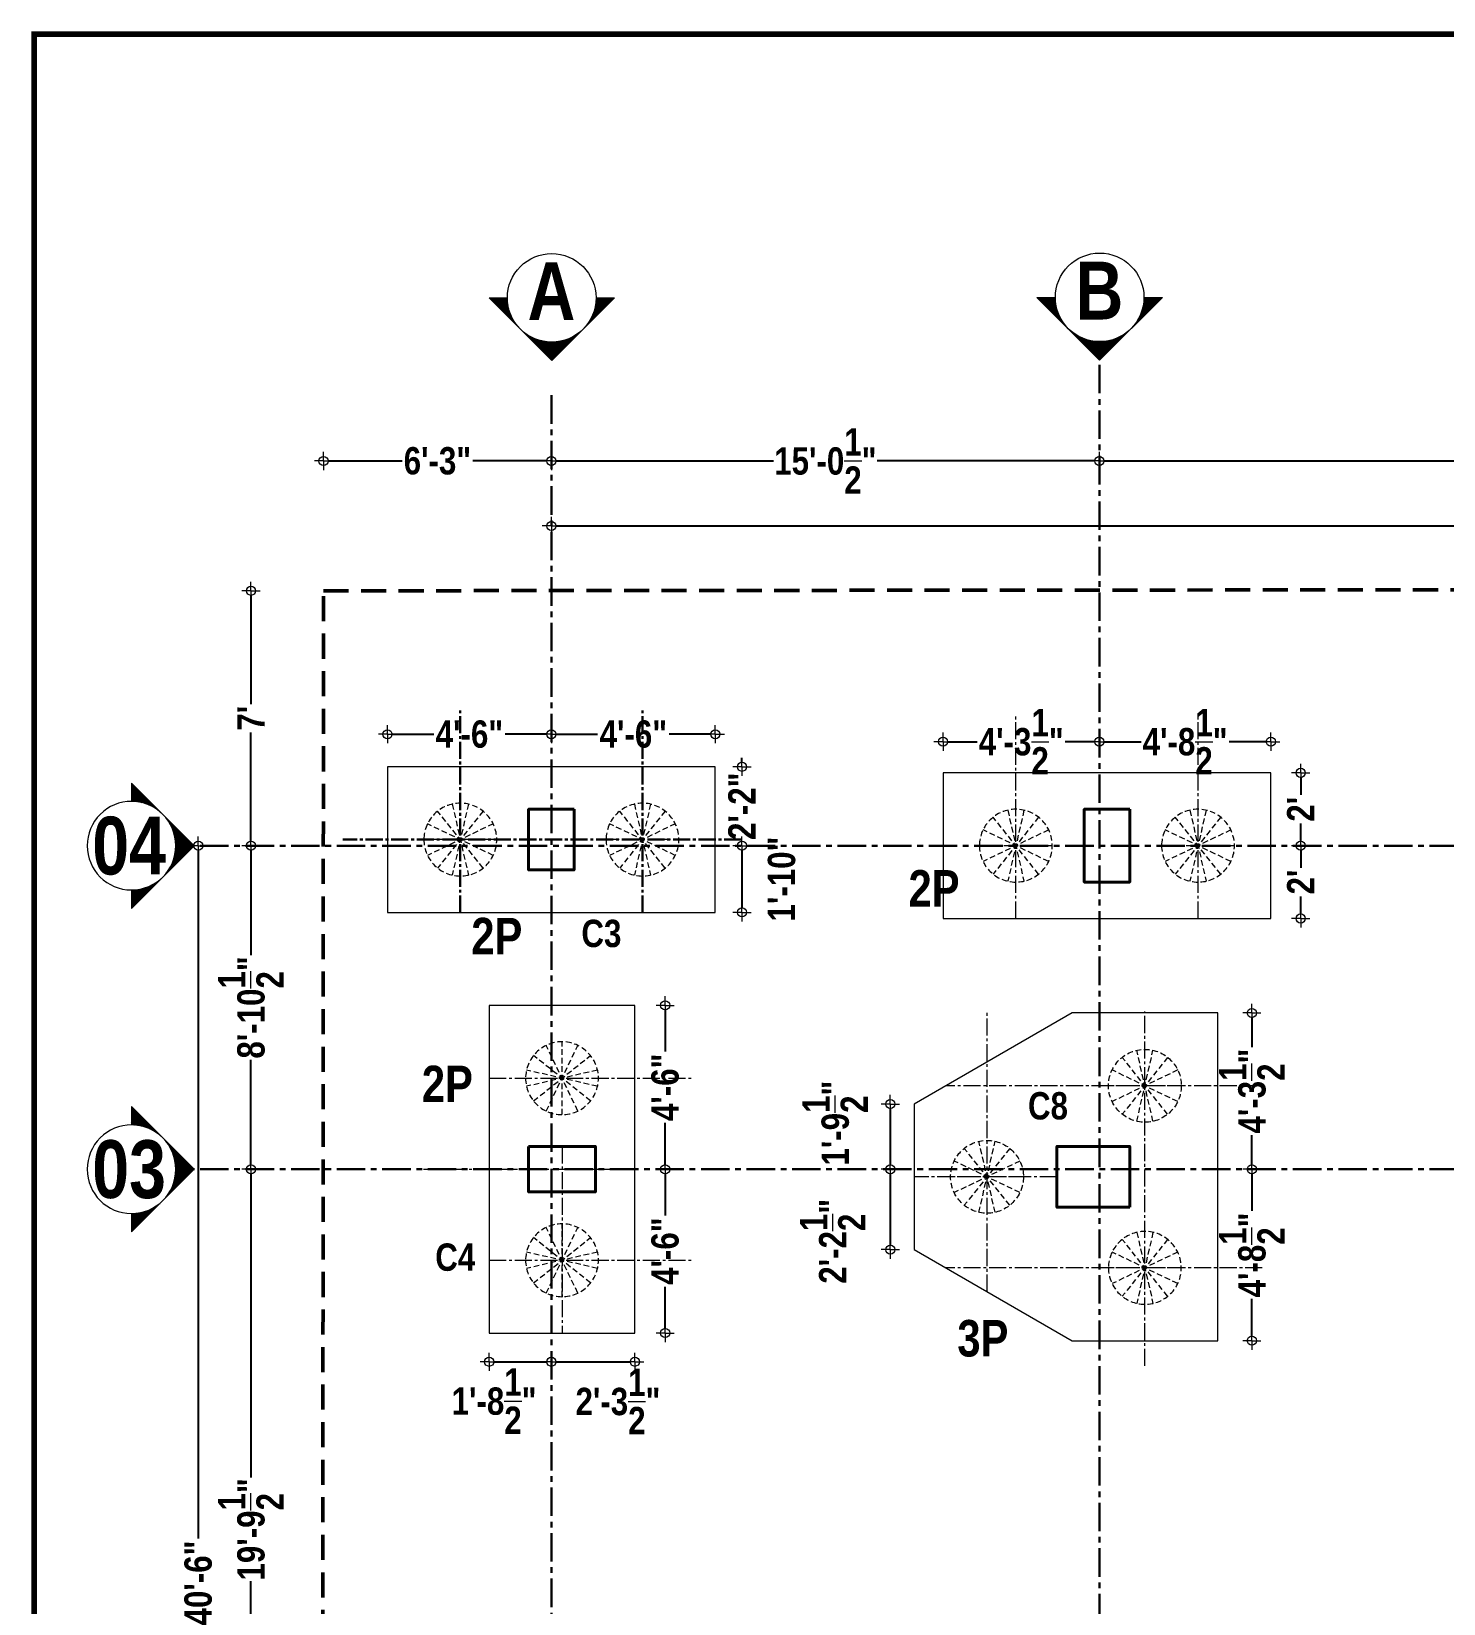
# Model space of a CAD drawing. Header units: inches. Extents: x 64086 to 138972, y -13497 to 16809.
# Drawn here: x 103439 to 103904, y -12933 to -12414 of the extents above; entities that cross this region are included whole.
import ezdxf
from ezdxf.enums import TextEntityAlignment as Align

# ---------------------------------------------------------------- set-up
doc = ezdxf.new("R2010")
doc.units = ezdxf.units.IN
doc.header["$LTSCALE"] = 0.5
doc.header["$MEASUREMENT"] = 0
doc.header["$PDMODE"] = 2
for name, pattern in [('CENTER', [2, 1.25, -0.25, 0.25, -0.25]), ('CENTER2', [1.125, 0.75, -0.125, 0.125, -0.125]), ('DASHED', [0.75, 0.5, -0.25]), ('DASHED2', [0.375, 0.25, -0.125])]:
    doc.linetypes.add(name, pattern=pattern)
for name, color, linetype, lineweight in [('Boundary', 6, 'DASHED', 50), ('BOX', 253, 'Continuous', 15), ('C.L.', 17, 'CENTER', 13), ('C.Line', 135, 'CENTER2', 13), ('Colm txt', 3, 'Continuous', 9), ('Column', 1, 'Continuous', 40), ('DIM', 5, 'Continuous', 13), ('G_Dim', 63, 'Continuous', 5), ('Grid', 32, 'CENTER2', 5), ('P.cap', 4, 'Continuous', 20), ('P.Text', 6, 'Continuous', 5), ('pile', 243, 'DASHED2', 20), ('TEXT-IN', 7, 'Continuous', 15)]:
    doc.layers.add(name, color=color, linetype=linetype, lineweight=lineweight)
doc.styles.get("Standard").update_dxf_attribs({"font": 'ARIALNB.TTF'})
doc.dimstyles.new('Column Dim', dxfattribs={"dimtxt": 9, "dimasz": 1.5, "dimexe": 13.25, "dimexo": 11, "dimgap": 1, "dimtad": 0, "dimdec": 1, "dimzin": 0, "dimdsep": 46, "dimlunit": 4, "dimtxsty": 'Standard', "dimblk": 'DIM', "dimcen": 0, "dimse1": 1, "dimse2": 1, "dimclrd": 5, "dimclre": 5, "dimclrt": 7, "dimadec": 0, "dimazin": 0, "dimtfac": 1, "dimtdec": 1, "dimtofl": 0, "dimtmove": 2, "dimatfit": 3, "dimldrblk": 'DIM', "dimfxl": 1, "dimtolj": 1, "dimtzin": 0, "dimarcsym": 0})

# ---------------------------------------------------------------- blocks, each defined once
blk = doc.blocks.new('DIM')
at = {"layer": 'DIM'}
for q in [(-2, 0), (0, 2), (0, -2), (2, 0)]:
    blk.add_line((0, 0), q, dxfattribs=at)
blk.add_circle((0, 0), 1, dxfattribs=at)
blk = doc.blocks.new('*D305')
at = {"layer": 'Defpoints', "color": 0, "ltscale": 15, "transparency": 16777216}
for p in [(103610.41, -12555.98), (103535.34, -12598.77), (103610.41, -12598.77)]:
    blk.add_point(p, dxfattribs=at)
at = {"layer": 'DIM', "color": 5, "lineweight": -2, "ltscale": 15, "transparency": 16777216}
for p, q in [((103536.84, -12555.98), (103561.23, -12555.98)), ((103608.91, -12555.98), (103584.52, -12555.98))]:
    blk.add_line(p, q, dxfattribs=at)
at = {"layer": 'DIM', "color": 5, "lineweight": -2, "ltscale": 15, "transparency": 16777216, "xscale": 1.5, "yscale": 1.5, "zscale": 1.5, "rotation": 180}
blk.add_blockref('DIM', (103535.34, -12555.98), dxfattribs=at)
at = {"layer": 'DIM', "color": 5, "lineweight": -2, "ltscale": 15, "transparency": 16777216, "xscale": 1.5, "yscale": 1.5, "zscale": 1.5}
blk.add_blockref('DIM', (103610.41, -12555.98), dxfattribs=at)
at = {"layer": 'DIM', "color": 7, "ltscale": 15, "transparency": 16777216, "insert": (103572.87, -12555.98), "char_height": 9, "attachment_point": 5}
blk.add_mtext('\\A1;6\'-3"', dxfattribs=at)
blk = doc.blocks.new('*D306')
at = {"layer": 'Defpoints', "color": 0, "ltscale": 15, "transparency": 16777216}
for p in [(103790.91, -12555.98), (103610.41, -12598.77), (103790.91, -12598.54)]:
    blk.add_point(p, dxfattribs=at)
at = {"layer": 'DIM', "color": 5, "lineweight": -2, "ltscale": 15, "transparency": 16777216}
for p, q in [((103611.91, -12555.98), (103683.6, -12555.98)), ((103789.41, -12555.98), (103717.71, -12555.98))]:
    blk.add_line(p, q, dxfattribs=at)
at = {"layer": 'DIM', "color": 5, "lineweight": -2, "ltscale": 15, "transparency": 16777216, "xscale": 1.5, "yscale": 1.5, "zscale": 1.5, "rotation": 180}
blk.add_blockref('DIM', (103610.41, -12555.98), dxfattribs=at)
at = {"layer": 'DIM', "color": 5, "lineweight": -2, "ltscale": 15, "transparency": 16777216, "xscale": 1.5, "yscale": 1.5, "zscale": 1.5}
blk.add_blockref('DIM', (103790.91, -12555.98), dxfattribs=at)
at = {"layer": 'DIM', "color": 7, "ltscale": 15, "transparency": 16777216, "insert": (103700.66, -12555.98), "char_height": 9, "attachment_point": 5}
blk.add_mtext('\\A1;15\'-0{\\H1.000000x;\\S1/2;}"', dxfattribs=at)
blk = doc.blocks.new('*D307')
at = {"layer": 'Defpoints', "color": 0, "ltscale": 15, "transparency": 16777216}
for p in [(104063.89, -12555.98), (103790.91, -12598.54), (104063.89, -12598.54)]:
    blk.add_point(p, dxfattribs=at)
at = {"layer": 'DIM', "color": 5, "lineweight": -2, "ltscale": 15, "transparency": 16777216}
for p, q in [((103792.41, -12555.98), (103912.8, -12555.98)), ((104062.39, -12555.98), (103942, -12555.98))]:
    blk.add_line(p, q, dxfattribs=at)
at = {"layer": 'DIM', "color": 5, "lineweight": -2, "ltscale": 15, "transparency": 16777216, "xscale": 1.5, "yscale": 1.5, "zscale": 1.5, "rotation": 180}
blk.add_blockref('DIM', (103790.91, -12555.98), dxfattribs=at)
at = {"layer": 'DIM', "color": 5, "lineweight": -2, "ltscale": 15, "transparency": 16777216, "xscale": 1.5, "yscale": 1.5, "zscale": 1.5}
blk.add_blockref('DIM', (104063.89, -12555.98), dxfattribs=at)
at = {"layer": 'DIM', "color": 7, "ltscale": 15, "transparency": 16777216, "insert": (103927.4, -12555.98), "char_height": 9, "attachment_point": 5}
blk.add_mtext('\\A1;22\'-9"', dxfattribs=at)
blk = doc.blocks.new('*D317')
at = {"layer": 'Defpoints', "color": 0, "ltscale": 15, "transparency": 16777216}
for p in [(103511.43, -12789.41), (103602.91, -12789.41), (103602.91, -13026.77)]:
    blk.add_point(p, dxfattribs=at)
at = {"layer": 'DIM', "color": 5, "lineweight": -2, "ltscale": 15, "transparency": 16777216}
for p, q in [((103511.43, -12790.91), (103511.43, -12891.04)), ((103511.43, -13025.27), (103511.43, -12925.14))]:
    blk.add_line(p, q, dxfattribs=at)
at = {"layer": 'DIM', "color": 5, "lineweight": -2, "ltscale": 15, "transparency": 16777216, "xscale": 1.5, "yscale": 1.5, "zscale": 1.5}
for p, rotation in [((103511.43, -12789.41), 90), ((103511.43, -13026.77), 270)]:
    blk.add_blockref('DIM', p, dxfattribs=dict(at, rotation=rotation))
at = {"layer": 'DIM', "color": 7, "ltscale": 15, "transparency": 16777216, "insert": (103511.43, -12908.09), "char_height": 9, "attachment_point": 5, "rotation": 90}
blk.add_mtext('\\A1;19\'-9{\\H1.000000x;\\S1/2;}"', dxfattribs=at)
blk = doc.blocks.new('*D318')
at = {"layer": 'Defpoints', "color": 0, "ltscale": 15, "transparency": 16777216}
for p in [(103511.43, -12682.77), (103602.91, -12682.77), (103602.91, -12789.41)]:
    blk.add_point(p, dxfattribs=at)
at = {"layer": 'DIM', "color": 5, "lineweight": -2, "ltscale": 15, "transparency": 16777216}
for p, q in [((103511.43, -12684.27), (103511.43, -12718.84)), ((103511.43, -12787.91), (103511.43, -12753.34))]:
    blk.add_line(p, q, dxfattribs=at)
at = {"layer": 'DIM', "color": 5, "lineweight": -2, "ltscale": 15, "transparency": 16777216, "xscale": 1.5, "yscale": 1.5, "zscale": 1.5}
for p, rotation in [((103511.43, -12682.77), 90), ((103511.43, -12789.41), 270)]:
    blk.add_blockref('DIM', p, dxfattribs=dict(at, rotation=rotation))
at = {"layer": 'DIM', "color": 7, "ltscale": 15, "transparency": 16777216, "insert": (103511.43, -12736.09), "char_height": 9, "attachment_point": 5, "rotation": 90}
blk.add_mtext('\\A1;8\'-10{\\H1.000000x;\\S1/2;}"', dxfattribs=at)
blk = doc.blocks.new('*D319')
at = {"layer": 'Defpoints', "color": 0, "ltscale": 15, "transparency": 16777216}
for p in [(103511.43, -12598.77), (103535.34, -12598.77), (103602.91, -12682.77)]:
    blk.add_point(p, dxfattribs=at)
at = {"layer": 'DIM', "color": 5, "lineweight": -2, "ltscale": 15, "transparency": 16777216}
for p, q in [((103511.43, -12600.27), (103511.43, -12636.12)), ((103511.43, -12681.27), (103511.43, -12645.42))]:
    blk.add_line(p, q, dxfattribs=at)
at = {"layer": 'DIM', "color": 5, "lineweight": -2, "ltscale": 15, "transparency": 16777216, "xscale": 1.5, "yscale": 1.5, "zscale": 1.5}
for p, rotation in [((103511.43, -12598.77), 90), ((103511.43, -12682.77), 270)]:
    blk.add_blockref('DIM', p, dxfattribs=dict(at, rotation=rotation))
at = {"layer": 'DIM', "color": 7, "ltscale": 15, "transparency": 16777216, "insert": (103511.43, -12640.77), "char_height": 9, "attachment_point": 5, "rotation": 90}
blk.add_mtext("\\A1;7'", dxfattribs=at)
blk = doc.blocks.new('*D340')
at = {"layer": 'Defpoints', "color": 0, "ltscale": 15, "transparency": 16777216}
for p in [(103602.91, -12682.77), (103494.09, -13168.77), (103602.91, -13168.77)]:
    blk.add_point(p, dxfattribs=at)
at = {"layer": 'DIM', "color": 5, "lineweight": -2, "ltscale": 15, "transparency": 16777216}
for p, q in [((103494.09, -12684.27), (103494.09, -12911.14)), ((103494.09, -13167.27), (103494.09, -12940.41))]:
    blk.add_line(p, q, dxfattribs=at)
at = {"layer": 'DIM', "color": 5, "lineweight": -2, "ltscale": 15, "transparency": 16777216, "xscale": 1.5, "yscale": 1.5, "zscale": 1.5}
for p, rotation in [((103494.09, -12682.77), 90), ((103494.09, -13168.77), 270)]:
    blk.add_blockref('DIM', p, dxfattribs=dict(at, rotation=rotation))
at = {"layer": 'DIM', "color": 7, "ltscale": 15, "transparency": 16777216, "insert": (103494.09, -12925.77), "char_height": 9, "attachment_point": 5, "rotation": 90}
blk.add_mtext('\\A1;40\'-6"', dxfattribs=at)
blk = doc.blocks.new('*D341')
at = {"layer": 'Defpoints', "color": 0, "ltscale": 15, "transparency": 16777216}
for p in [(104618.41, -12577.39), (103610.41, -12598.77), (104618.41, -12619.15)]:
    blk.add_point(p, dxfattribs=at)
at = {"layer": 'DIM', "color": 5, "lineweight": -2, "ltscale": 15, "transparency": 16777216}
for p, q in [((103611.91, -12577.39), (104106.88, -12577.39)), ((104616.91, -12577.39), (104121.93, -12577.39))]:
    blk.add_line(p, q, dxfattribs=at)
at = {"layer": 'DIM', "color": 5, "lineweight": -2, "ltscale": 15, "transparency": 16777216, "xscale": 1.5, "yscale": 1.5, "zscale": 1.5, "rotation": 180}
blk.add_blockref('DIM', (103610.41, -12577.39), dxfattribs=at)
at = {"layer": 'DIM', "color": 5, "lineweight": -2, "ltscale": 15, "transparency": 16777216, "xscale": 1.5, "yscale": 1.5, "zscale": 1.5}
blk.add_blockref('DIM', (104618.41, -12577.39), dxfattribs=at)
at = {"layer": 'DIM', "color": 7, "ltscale": 15, "transparency": 16777216, "insert": (104114.41, -12577.39), "char_height": 9, "attachment_point": 5}
blk.add_mtext("\\A1;84'", dxfattribs=at)
blk = doc.blocks.new('PILE')
at = {"layer": 'pile', "ltscale": 15}
for p, q in [((-15.21, 10.81), (-4.79, -10.81)), ((-4.79, 10.81), (-15.21, -10.81)), ((-15.21, 10.81), (-4.79, -10.81)), ((-4.79, 10.81), (-15.21, -10.81)), ((-10, 12), (-10, -12)), ((-10, 12), (-10, -12)), ((-19.38, 7.48), (-0.62, -7.48)), ((-0.62, 7.48), (-19.38, -7.48)), ((-19.38, 7.48), (-0.62, -7.48)), ((-0.62, 7.48), (-19.38, -7.48)), ((1.7, -2.67), (-21.7, 2.67)), ((1.7, 2.67), (-21.7, -2.67)), ((1.7, -2.67), (-21.7, 2.67)), ((1.7, 2.67), (-21.7, -2.67))]:
    blk.add_line(p, q, dxfattribs=at)
blk.add_circle((-10, 0), 12, dxfattribs=at)
blk = doc.blocks.new('p-3')
at = {"layer": 'C.Line', "ltscale": 15}
for p, q in [((96723.81, -12750.91), (96790.72, -12750.91)), ((96702.19, -12780.91), (96771.81, -12780.91)), ((96723.81, -12810.91), (96790.72, -12810.91))]:
    blk.add_line(p, q, dxfattribs=at)
at = {"layer": 'P.cap'}
blk.add_lwpolyline([(96723.81, -12726.91), (96723.81, -12834.91), (96771.81, -12834.91), (96771.81, -12726.91)], close=True, dxfattribs=at)
at = {"layer": 'pile', "xscale": -1, "rotation": 180}
for p in [(96757.81, -12750.91), (96757.81, -12810.91)]:
    blk.add_blockref('PILE', p, dxfattribs=at)
blk = doc.blocks.new('*D342')
at = {"layer": 'Defpoints', "color": 0, "ltscale": 15, "transparency": 16777216}
for p in [(103664.41, -12646.04), (103610.41, -12656.77, -527.9), (103664.41, -12656.77, -527.9)]:
    blk.add_point(p, dxfattribs=at)
at = {"layer": 'TEXT-IN', "color": 5, "lineweight": -2, "ltscale": 15, "transparency": 16777216}
for p, q in [((103611.91, -12646.04), (103625.64, -12646.04)), ((103662.91, -12646.04), (103649.17, -12646.04))]:
    blk.add_line(p, q, dxfattribs=at)
at = {"layer": 'TEXT-IN', "color": 5, "lineweight": -2, "ltscale": 15, "transparency": 16777216, "xscale": 1.5, "yscale": 1.5, "zscale": 1.5, "rotation": 180}
blk.add_blockref('DIM', (103610.41, -12646.04), dxfattribs=at)
at = {"layer": 'TEXT-IN', "color": 5, "lineweight": -2, "ltscale": 15, "transparency": 16777216, "xscale": 1.5, "yscale": 1.5, "zscale": 1.5}
blk.add_blockref('DIM', (103664.41, -12646.04), dxfattribs=at)
at = {"layer": 'TEXT-IN', "color": 7, "ltscale": 15, "transparency": 16777216, "insert": (103637.41, -12646.04), "char_height": 9, "attachment_point": 5}
blk.add_mtext('\\A1;4\'-6"', dxfattribs=at)
blk = doc.blocks.new('*D343')
at = {"layer": 'Defpoints', "color": 0, "ltscale": 15, "transparency": 16777216}
for p in [(103556.41, -12646.04), (103556.41, -12656.77, -527.9), (103610.41, -12656.77, -527.9)]:
    blk.add_point(p, dxfattribs=at)
at = {"layer": 'TEXT-IN', "color": 5, "lineweight": -2, "ltscale": 15, "transparency": 16777216}
for p, q in [((103557.91, -12646.04), (103571.64, -12646.04)), ((103608.91, -12646.04), (103595.17, -12646.04))]:
    blk.add_line(p, q, dxfattribs=at)
at = {"layer": 'TEXT-IN', "color": 5, "lineweight": -2, "ltscale": 15, "transparency": 16777216, "xscale": 1.5, "yscale": 1.5, "zscale": 1.5, "rotation": 180}
blk.add_blockref('DIM', (103556.41, -12646.04), dxfattribs=at)
at = {"layer": 'TEXT-IN', "color": 5, "lineweight": -2, "ltscale": 15, "transparency": 16777216, "xscale": 1.5, "yscale": 1.5, "zscale": 1.5}
blk.add_blockref('DIM', (103610.41, -12646.04), dxfattribs=at)
at = {"layer": 'TEXT-IN', "color": 7, "ltscale": 15, "transparency": 16777216, "insert": (103583.41, -12646.04), "char_height": 9, "attachment_point": 5}
blk.add_mtext('\\A1;4\'-6"', dxfattribs=at)
blk = doc.blocks.new('*D344')
at = {"layer": 'Defpoints', "color": 0, "ltscale": 15, "transparency": 16777216}
for p in [(103664.41, -12656.77, -527.9), (103664.41, -12682.77, -527.9), (103673.17, -12682.77)]:
    blk.add_point(p, dxfattribs=at)
at = {"layer": 'TEXT-IN', "color": 5, "lineweight": -2, "ltscale": 15, "transparency": 16777216}
for p, q in [((103673.17, -12655.27), (103673.17, -12653.77)), ((103673.17, -12684.27), (103673.17, -12685.77))]:
    blk.add_line(p, q, dxfattribs=at)
at = {"layer": 'TEXT-IN', "color": 5, "lineweight": -2, "ltscale": 15, "transparency": 16777216, "xscale": 1.5, "yscale": 1.5, "zscale": 1.5}
for p, rotation in [((103673.17, -12656.77), 270), ((103673.17, -12682.77), 90)]:
    blk.add_blockref('DIM', p, dxfattribs=dict(at, rotation=rotation))
at = {"layer": 'TEXT-IN', "color": 7, "ltscale": 15, "transparency": 16777216, "insert": (103673.17, -12669.77), "char_height": 9, "attachment_point": 5, "rotation": 90}
blk.add_mtext('\\A1;2\'-2"', dxfattribs=at)
blk = doc.blocks.new('*D345')
at = {"layer": 'Defpoints', "color": 0, "ltscale": 15, "transparency": 16777216}
for p in [(103664.41, -12682.77, -527.9), (103664.41, -12704.77, -527.9), (103673.17, -12704.77)]:
    blk.add_point(p, dxfattribs=at)
at = {"layer": 'TEXT-IN', "color": 5, "lineweight": -2, "ltscale": 15, "transparency": 16777216}
blk.add_line((103673.17, -12684.27), (103673.17, -12703.27), dxfattribs=at)
at = {"layer": 'TEXT-IN', "color": 5, "lineweight": -2, "ltscale": 15, "transparency": 16777216, "xscale": 1.5, "yscale": 1.5, "zscale": 1.5}
for p, rotation in [((103673.17, -12682.77), 90), ((103673.17, -12704.77), 270)]:
    blk.add_blockref('DIM', p, dxfattribs=dict(at, rotation=rotation))
at = {"layer": 'TEXT-IN', "color": 7, "ltscale": 15, "transparency": 16777216, "insert": (103686.27, -12693.77), "char_height": 9, "attachment_point": 5, "rotation": 90}
blk.add_mtext('\\A1;1\'-10"', dxfattribs=at)
blk = doc.blocks.new('*D346')
at = {"layer": 'Defpoints', "color": 0, "ltscale": 15, "transparency": 16777216}
for p in [(103847.41, -12648.5), (103790.91, -12658.77), (103847.41, -12658.77)]:
    blk.add_point(p, dxfattribs=at)
at = {"layer": 'TEXT-IN', "color": 5, "lineweight": -2, "ltscale": 15, "transparency": 16777216}
for p, q in [((103792.41, -12648.5), (103804.66, -12648.5)), ((103845.91, -12648.5), (103833.66, -12648.5))]:
    blk.add_line(p, q, dxfattribs=at)
at = {"layer": 'TEXT-IN', "color": 5, "lineweight": -2, "ltscale": 15, "transparency": 16777216, "xscale": 1.5, "yscale": 1.5, "zscale": 1.5, "rotation": 180}
blk.add_blockref('DIM', (103790.91, -12648.5), dxfattribs=at)
at = {"layer": 'TEXT-IN', "color": 5, "lineweight": -2, "ltscale": 15, "transparency": 16777216, "xscale": 1.5, "yscale": 1.5, "zscale": 1.5}
blk.add_blockref('DIM', (103847.41, -12648.5), dxfattribs=at)
at = {"layer": 'TEXT-IN', "color": 7, "ltscale": 15, "transparency": 16777216, "insert": (103819.16, -12648.5), "char_height": 9, "attachment_point": 5}
blk.add_mtext('\\A1;4\'-8{\\H1.000000x;\\S1/2;}"', dxfattribs=at)
blk = doc.blocks.new('*D347')
at = {"layer": 'Defpoints', "color": 0, "ltscale": 15, "transparency": 16777216}
for p in [(103739.41, -12648.5), (103739.41, -12658.77), (103790.91, -12658.77)]:
    blk.add_point(p, dxfattribs=at)
at = {"layer": 'TEXT-IN', "color": 5, "lineweight": -2, "ltscale": 15, "transparency": 16777216}
for p, q in [((103740.91, -12648.5), (103750.66, -12648.5)), ((103789.41, -12648.5), (103779.66, -12648.5))]:
    blk.add_line(p, q, dxfattribs=at)
at = {"layer": 'TEXT-IN', "color": 5, "lineweight": -2, "ltscale": 15, "transparency": 16777216, "xscale": 1.5, "yscale": 1.5, "zscale": 1.5, "rotation": 180}
blk.add_blockref('DIM', (103739.41, -12648.5), dxfattribs=at)
at = {"layer": 'TEXT-IN', "color": 5, "lineweight": -2, "ltscale": 15, "transparency": 16777216, "xscale": 1.5, "yscale": 1.5, "zscale": 1.5}
blk.add_blockref('DIM', (103790.91, -12648.5), dxfattribs=at)
at = {"layer": 'TEXT-IN', "color": 7, "ltscale": 15, "transparency": 16777216, "insert": (103765.16, -12648.5), "char_height": 9, "attachment_point": 5}
blk.add_mtext('\\A1;4\'-3{\\H1.000000x;\\S1/2;}"', dxfattribs=at)
blk = doc.blocks.new('*D348')
at = {"layer": 'Defpoints', "color": 0, "ltscale": 15, "transparency": 16777216}
for p in [(103847.41, -12658.77), (103847.41, -12682.77), (103857.24, -12682.77)]:
    blk.add_point(p, dxfattribs=at)
at = {"layer": 'TEXT-IN', "color": 5, "lineweight": -2, "ltscale": 15, "transparency": 16777216}
for p, q in [((103857.24, -12660.27), (103857.24, -12666.04)), ((103857.24, -12681.27), (103857.24, -12675.51))]:
    blk.add_line(p, q, dxfattribs=at)
at = {"layer": 'TEXT-IN', "color": 5, "lineweight": -2, "ltscale": 15, "transparency": 16777216, "xscale": 1.5, "yscale": 1.5, "zscale": 1.5}
for p, rotation in [((103857.24, -12658.77), 90), ((103857.24, -12682.77), 270)]:
    blk.add_blockref('DIM', p, dxfattribs=dict(at, rotation=rotation))
at = {"layer": 'TEXT-IN', "color": 7, "ltscale": 15, "transparency": 16777216, "insert": (103857.24, -12670.77), "char_height": 9, "attachment_point": 5, "rotation": 90}
blk.add_mtext("\\A1;2'", dxfattribs=at)
blk = doc.blocks.new('*D349')
at = {"layer": 'Defpoints', "color": 0, "ltscale": 15, "transparency": 16777216}
for p in [(103847.41, -12682.77), (103847.41, -12706.77), (103857.24, -12706.77)]:
    blk.add_point(p, dxfattribs=at)
at = {"layer": 'TEXT-IN', "color": 5, "lineweight": -2, "ltscale": 15, "transparency": 16777216}
for p, q in [((103857.24, -12684.27), (103857.24, -12690.04)), ((103857.24, -12705.27), (103857.24, -12699.51))]:
    blk.add_line(p, q, dxfattribs=at)
at = {"layer": 'TEXT-IN', "color": 5, "lineweight": -2, "ltscale": 15, "transparency": 16777216, "xscale": 1.5, "yscale": 1.5, "zscale": 1.5}
for p, rotation in [((103857.24, -12682.77), 90), ((103857.24, -12706.77), 270)]:
    blk.add_blockref('DIM', p, dxfattribs=dict(at, rotation=rotation))
at = {"layer": 'TEXT-IN', "color": 7, "ltscale": 15, "transparency": 16777216, "insert": (103857.24, -12694.77), "char_height": 9, "attachment_point": 5, "rotation": 90}
blk.add_mtext("\\A1;2'", dxfattribs=at)
blk = doc.blocks.new('*D350')
at = {"layer": 'Defpoints', "color": 0, "ltscale": 15, "transparency": 16777216}
for p in [(103589.91, -12843.41), (103610.41, -12843.41), (103610.41, -12852.87)]:
    blk.add_point(p, dxfattribs=at)
at = {"layer": 'TEXT-IN', "color": 5, "lineweight": -2, "ltscale": 15, "transparency": 16777216}
blk.add_line((103591.41, -12852.87), (103608.91, -12852.87), dxfattribs=at)
at = {"layer": 'TEXT-IN', "color": 5, "lineweight": -2, "ltscale": 15, "transparency": 16777216, "xscale": 1.5, "yscale": 1.5, "zscale": 1.5, "rotation": 180}
blk.add_blockref('DIM', (103589.91, -12852.87), dxfattribs=at)
at = {"layer": 'TEXT-IN', "color": 5, "lineweight": -2, "ltscale": 15, "transparency": 16777216, "xscale": 1.5, "yscale": 1.5, "zscale": 1.5}
blk.add_blockref('DIM', (103610.41, -12852.87), dxfattribs=at)
at = {"layer": 'TEXT-IN', "color": 7, "ltscale": 15, "transparency": 16777216, "insert": (103591.53, -12865.83), "char_height": 9, "attachment_point": 5}
blk.add_mtext('\\A1;1\'-8{\\H1.000000x;\\S1/2;}"', dxfattribs=at)
blk = doc.blocks.new('*D351')
at = {"layer": 'Defpoints', "color": 0, "ltscale": 15, "transparency": 16777216}
for p in [(103610.41, -12843.41), (103637.91, -12843.41), (103637.91, -12852.87)]:
    blk.add_point(p, dxfattribs=at)
at = {"layer": 'TEXT-IN', "color": 5, "lineweight": -2, "ltscale": 15, "transparency": 16777216}
blk.add_line((103611.91, -12852.87), (103636.41, -12852.87), dxfattribs=at)
at = {"layer": 'TEXT-IN', "color": 5, "lineweight": -2, "ltscale": 15, "transparency": 16777216, "xscale": 1.5, "yscale": 1.5, "zscale": 1.5, "rotation": 180}
blk.add_blockref('DIM', (103610.41, -12852.87), dxfattribs=at)
at = {"layer": 'TEXT-IN', "color": 5, "lineweight": -2, "ltscale": 15, "transparency": 16777216, "xscale": 1.5, "yscale": 1.5, "zscale": 1.5}
blk.add_blockref('DIM', (103637.91, -12852.87), dxfattribs=at)
at = {"layer": 'TEXT-IN', "color": 7, "ltscale": 15, "transparency": 16777216, "insert": (103632.33, -12865.94), "char_height": 9, "attachment_point": 5}
blk.add_mtext('\\A1;2\'-3{\\H1.000000x;\\S1/2;}"', dxfattribs=at)
blk = doc.blocks.new('*D352')
at = {"layer": 'Defpoints', "color": 0, "ltscale": 15, "transparency": 16777216}
for p in [(103637.91, -12735.41), (103637.91, -12789.41), (103647.89, -12789.41)]:
    blk.add_point(p, dxfattribs=at)
at = {"layer": 'TEXT-IN', "color": 5, "lineweight": -2, "ltscale": 15, "transparency": 16777216}
for p, q in [((103647.89, -12736.91), (103647.89, -12750.64)), ((103647.89, -12787.91), (103647.89, -12774.17))]:
    blk.add_line(p, q, dxfattribs=at)
at = {"layer": 'TEXT-IN', "color": 5, "lineweight": -2, "ltscale": 15, "transparency": 16777216, "xscale": 1.5, "yscale": 1.5, "zscale": 1.5}
for p, rotation in [((103647.89, -12735.41), 90), ((103647.89, -12789.41), 270)]:
    blk.add_blockref('DIM', p, dxfattribs=dict(at, rotation=rotation))
at = {"layer": 'TEXT-IN', "color": 7, "ltscale": 15, "transparency": 16777216, "insert": (103647.89, -12762.41), "char_height": 9, "attachment_point": 5, "rotation": 90}
blk.add_mtext('\\A1;4\'-6"', dxfattribs=at)
blk = doc.blocks.new('*D353')
at = {"layer": 'Defpoints', "color": 0, "ltscale": 15, "transparency": 16777216}
for p in [(103637.91, -12789.41), (103637.91, -12843.41), (103647.89, -12843.41)]:
    blk.add_point(p, dxfattribs=at)
at = {"layer": 'TEXT-IN', "color": 5, "lineweight": -2, "ltscale": 15, "transparency": 16777216}
for p, q in [((103647.89, -12790.91), (103647.89, -12804.64)), ((103647.89, -12841.91), (103647.89, -12828.17))]:
    blk.add_line(p, q, dxfattribs=at)
at = {"layer": 'TEXT-IN', "color": 5, "lineweight": -2, "ltscale": 15, "transparency": 16777216, "xscale": 1.5, "yscale": 1.5, "zscale": 1.5}
for p, rotation in [((103647.89, -12789.41), 90), ((103647.89, -12843.41), 270)]:
    blk.add_blockref('DIM', p, dxfattribs=dict(at, rotation=rotation))
at = {"layer": 'TEXT-IN', "color": 7, "ltscale": 15, "transparency": 16777216, "insert": (103647.89, -12816.41), "char_height": 9, "attachment_point": 5, "rotation": 90}
blk.add_mtext('\\A1;4\'-6"', dxfattribs=at)
blk = doc.blocks.new('*D417')
at = {"layer": 'Defpoints', "color": 0, "ltscale": 15, "transparency": 16777216}
for p in [(103829.91, -12737.91), (103829.91, -12789.41), (103841.15, -12789.41)]:
    blk.add_point(p, dxfattribs=at)
at = {"layer": 'TEXT-IN', "color": 5, "lineweight": -2, "ltscale": 15, "transparency": 16777216}
for p, q in [((103841.15, -12739.41), (103841.15, -12749.16)), ((103841.15, -12787.91), (103841.15, -12778.16))]:
    blk.add_line(p, q, dxfattribs=at)
at = {"layer": 'TEXT-IN', "color": 5, "lineweight": -2, "ltscale": 15, "transparency": 16777216, "xscale": 1.5, "yscale": 1.5, "zscale": 1.5}
for p, rotation in [((103841.15, -12737.91), 90), ((103841.15, -12789.41), 270)]:
    blk.add_blockref('DIM', p, dxfattribs=dict(at, rotation=rotation))
at = {"layer": 'TEXT-IN', "color": 7, "ltscale": 15, "transparency": 16777216, "insert": (103841.15, -12763.66), "char_height": 9, "attachment_point": 5, "rotation": 90}
blk.add_mtext('\\A1;4\'-3{\\H1.000000x;\\S1/2;}"', dxfattribs=at)
blk = doc.blocks.new('*D418')
at = {"layer": 'Defpoints', "color": 0, "ltscale": 15, "transparency": 16777216}
for p in [(103829.91, -12789.41), (103841.15, -12789.41), (103829.91, -12845.91)]:
    blk.add_point(p, dxfattribs=at)
at = {"layer": 'TEXT-IN', "color": 5, "lineweight": -2, "ltscale": 15, "transparency": 16777216}
for p, q in [((103841.15, -12790.91), (103841.15, -12803.16)), ((103841.15, -12844.41), (103841.15, -12832.16))]:
    blk.add_line(p, q, dxfattribs=at)
at = {"layer": 'TEXT-IN', "color": 5, "lineweight": -2, "ltscale": 15, "transparency": 16777216, "xscale": 1.5, "yscale": 1.5, "zscale": 1.5}
for p, rotation in [((103841.15, -12789.41), 90), ((103841.15, -12845.91), 270)]:
    blk.add_blockref('DIM', p, dxfattribs=dict(at, rotation=rotation))
at = {"layer": 'TEXT-IN', "color": 7, "ltscale": 15, "transparency": 16777216, "insert": (103841.15, -12817.66), "char_height": 9, "attachment_point": 5, "rotation": 90}
blk.add_mtext('\\A1;4\'-8{\\H1.000000x;\\S1/2;}"', dxfattribs=at)
blk = doc.blocks.new('*D419')
at = {"layer": 'Defpoints', "color": 0, "ltscale": 15, "transparency": 16777216}
for p in [(103729.91, -12767.91), (103722.04, -12789.41), (103729.91, -12789.41)]:
    blk.add_point(p, dxfattribs=at)
at = {"layer": 'TEXT-IN', "color": 5, "lineweight": -2, "ltscale": 15, "transparency": 16777216}
blk.add_line((103722.04, -12769.41), (103722.04, -12787.91), dxfattribs=at)
at = {"layer": 'TEXT-IN', "color": 5, "lineweight": -2, "ltscale": 15, "transparency": 16777216, "xscale": 1.5, "yscale": 1.5, "zscale": 1.5}
for p, rotation in [((103722.04, -12767.91), 90), ((103722.04, -12789.41), 270)]:
    blk.add_blockref('DIM', p, dxfattribs=dict(at, rotation=rotation))
at = {"layer": 'TEXT-IN', "color": 7, "ltscale": 15, "transparency": 16777216, "insert": (103703.89, -12774.21), "char_height": 9, "attachment_point": 5, "rotation": 90}
blk.add_mtext('\\A1;1\'-9{\\H1.000000x;\\S1/2;}"', dxfattribs=at)
blk = doc.blocks.new('*D420')
at = {"layer": 'Defpoints', "color": 0, "ltscale": 15, "transparency": 16777216}
for p in [(103729.91, -12789.41), (103722.04, -12815.91), (103729.91, -12815.91)]:
    blk.add_point(p, dxfattribs=at)
at = {"layer": 'TEXT-IN', "color": 5, "lineweight": -2, "ltscale": 15, "transparency": 16777216}
blk.add_line((103722.04, -12790.91), (103722.04, -12814.41), dxfattribs=at)
at = {"layer": 'TEXT-IN', "color": 5, "lineweight": -2, "ltscale": 15, "transparency": 16777216, "xscale": 1.5, "yscale": 1.5, "zscale": 1.5}
for p, rotation in [((103722.04, -12789.41), 90), ((103722.04, -12815.91), 270)]:
    blk.add_blockref('DIM', p, dxfattribs=dict(at, rotation=rotation))
at = {"layer": 'TEXT-IN', "color": 7, "ltscale": 15, "transparency": 16777216, "insert": (103703.07, -12813.15), "char_height": 9, "attachment_point": 5, "rotation": 90}
blk.add_mtext('\\A1;2\'-2{\\H1.000000x;\\S1/2;}"', dxfattribs=at)

msp = doc.modelspace()

# ---------------------------------------------------------------- hatches: boundary and pattern name
at = {"layer": 'Grid', "linetype": 'ByBlock'}
h = msp.add_hatch(dxfattribs=at)
h.set_pattern_fill('ANSI31', color=256, scale=1.20642, angle=360, style=0)
h.set_pattern_definition([(315, (92176.42503, -20271.55834), (-0.1066335106, -0.1066335106), [])])
h.paths.add_polyline_path([(103589.87, -12502.23), (103595.91, -12502.23, 0.197159), (103600.12, -12512.48)])
h.paths.add_polyline_path([(103620.76, -12512.62), (103610.51, -12522.87), (103600.26, -12512.62, 0.410265)])
h.paths.add_polyline_path([(103625.11, -12502.23), (103631.16, -12502.23), (103620.9, -12512.48, 0.197159)])
h = msp.add_hatch(dxfattribs=at)
h.set_pattern_fill('ANSI31', color=256, scale=1.20642, angle=360, style=0)
h.set_pattern_definition([(315, (92356.92503, -20271.3959), (-0.1066335106, -0.1066335106), [])])
h.paths.add_polyline_path([(103770.37, -12502.07), (103776.41, -12502.07, 0.197159), (103780.62, -12512.32)])
h.paths.add_polyline_path([(103801.26, -12512.46), (103791.01, -12522.71), (103780.76, -12512.46, 0.410265)])
h.paths.add_polyline_path([(103805.61, -12502.07), (103811.66, -12502.07), (103801.4, -12512.32, 0.197159)])
h = msp.add_hatch(dxfattribs=at)
h.set_pattern_fill('ANSI31', color=256, scale=1.20642, angle=270, style=0)
h.set_pattern_definition([(315, (111241.4309, -1248.68834), (0.1066335106, 0.1066335106), [])])
h.paths.add_polyline_path([(103472.1, -12662.13), (103472.1, -12668.18, -0.197159), (103482.35, -12672.38)])
h.paths.add_polyline_path([(103482.49, -12693.03), (103492.75, -12682.78), (103482.49, -12672.52, -0.410265)])
h.paths.add_polyline_path([(103472.1, -12697.37), (103472.1, -12703.42), (103482.35, -12693.17, -0.197159)])
h = msp.add_hatch(dxfattribs=at)
h.set_pattern_fill('ANSI31', color=256, scale=1.20642, angle=270, style=0)
h.set_pattern_definition([(315, (111241.4309, -1355.31907), (0.1066335106, 0.1066335106), [])])
h.paths.add_polyline_path([(103472.1, -12768.76), (103472.1, -12774.81, -0.197159), (103482.35, -12779.02)])
h.paths.add_polyline_path([(103482.49, -12799.66), (103492.75, -12789.41), (103482.49, -12779.15, -0.410265)])
h.paths.add_polyline_path([(103472.1, -12804), (103472.1, -12810.05), (103482.35, -12799.8, -0.197159)])

# ---------------------------------------------------------------- linework, layer by layer
at = {"layer": 'Boundary', "ltscale": 33}
msp.add_lwpolyline([(104735.34, -12597.69), (104878.93, -13202.68), (103534.93, -13202.77), (103535.34, -12598.77), (104735.34, -12597.69)], dxfattribs=at)
msp.add_lwpolyline([(104735.34, -12597.69), (104878.93, -13202.68), (103534.93, -13202.77), (103535.34, -12598.77), (104735.34, -12597.69)], dxfattribs=at)
at = {"layer": 'BOX', "const_width": 1.78}
msp.add_lwpolyline([(104946.08, -12415.31), (103440.03, -12415.31), (103440.03, -13480.31), (104946.08, -13480.31)], close=True, dxfattribs=at)
at = {"layer": 'C.L.', "lineweight": 30, "ltscale": 15}
for p, q in [((103790.91, -13253.69), (103790.91, -12522.71)), ((103610.41, -13263.69), (103610.41, -12532.87)), ((104944.07, -12682.77), (103492.74, -12682.77)), ((104944.07, -12789.41), (103492.74, -12789.41))]:
    msp.add_line(p, q, dxfattribs=at)
at = {"layer": 'C.Line', "lineweight": 30, "ltscale": 15}
for p, q in [((103580.41, -12704.77, -527.9), (103580.41, -12637.86, -527.9)), ((103640.41, -12704.77, -527.9), (103640.41, -12637.86, -527.9)), ((103672.97, -12680.77, -527.9), (103541.66, -12680.77, -527.9))]:
    msp.add_line(p, q, dxfattribs=at)
at = {"layer": 'C.Line', "ltscale": 15}
for p, q in [((103763.41, -12706.77), (103763.41, -12639.86)), ((103823.41, -12706.77), (103823.41, -12639.86)), ((103753.91, -12829.75), (103753.91, -12737.47)), ((103805.91, -12854.21), (103805.91, -12737.39)), ((103844.59, -12761.91), (103740.31, -12761.91)), ((103613.91, -12781.91), (103613.91, -12843.41)), ((103776.91, -12791.91), (103729.91, -12791.91)), ((103844.59, -12821.91), (103740.31, -12821.91))]:
    msp.add_line(p, q, dxfattribs=at)
at = {"layer": 'Column'}
for points in [[(103617.91, -12670.77), (103602.91, -12670.77), (103602.91, -12690.77), (103617.91, -12690.77)], [(103800.91, -12670.77), (103785.91, -12670.77), (103785.91, -12694.77), (103800.91, -12694.77)], [(103800.91, -12670.77), (103785.91, -12670.77), (103785.91, -12694.77), (103800.91, -12694.77)], [(103602.91, -12781.91), (103602.91, -12796.91), (103624.91, -12796.91), (103624.91, -12781.91)], [(103602.91, -12781.91), (103602.91, -12796.91), (103624.91, -12796.91), (103624.91, -12781.91)], [(103800.91, -12801.91), (103800.91, -12781.91), (103776.91, -12781.91), (103776.91, -12801.91)], [(103800.91, -12801.91), (103800.91, -12781.91), (103776.91, -12781.91), (103776.91, -12801.91)]]:
    msp.add_lwpolyline(points, close=True, dxfattribs=at)
at = {"layer": 'Grid', "linetype": 'ByBlock'}
for points in [[(103625.11, -12502.22), (103631.16, -12502.22), (103610.51, -12522.87), (103589.87, -12502.23), (103595.91, -12502.23, -0.414214), (103610.51, -12487.63, -0.414052), (103625.11, -12502.22, -0.414169), (103610.51, -12516.83, -0.414214), (103595.91, -12502.23, 1)], [(103805.61, -12502.06), (103811.66, -12502.06), (103791.01, -12522.71), (103770.37, -12502.07), (103776.41, -12502.07, -0.414214), (103791.01, -12487.47, -0.414052), (103805.61, -12502.06, -0.414169), (103791.01, -12516.66, -0.414214), (103776.41, -12502.07, 1)], [(103472.09, -12697.37), (103472.09, -12703.43), (103492.74, -12682.77), (103472.1, -12662.13), (103472.1, -12668.18, 0.414214), (103457.5, -12682.78, 0.414052), (103472.09, -12697.37, 0.414169), (103486.7, -12682.78, 0.414214), (103472.1, -12668.18, -1)], [(103472.09, -12804), (103472.09, -12810.06), (103492.74, -12789.41), (103472.1, -12768.76), (103472.1, -12774.81, 0.414214), (103457.5, -12789.41, 0.414052), (103472.09, -12804, 0.414169), (103486.7, -12789.41, 0.414214), (103472.1, -12774.81, -1)]]:
    msp.add_lwpolyline(points, format="xyb", dxfattribs=at)
at = {"layer": 'P.cap', "elevation": -527.9}
msp.add_lwpolyline([(103556.41, -12704.77), (103664.41, -12704.77), (103664.41, -12656.77), (103556.41, -12656.77)], close=True, dxfattribs=at)
at = {"layer": 'P.cap'}
msp.add_lwpolyline([(103739.41, -12706.77), (103847.41, -12706.77), (103847.41, -12658.77), (103739.41, -12658.77)], close=True, dxfattribs=at)
msp.add_lwpolyline([(103781.91, -12845.91), (103829.91, -12845.91), (103829.91, -12737.91), (103781.91, -12737.91), (103729.91, -12767.91), (103729.91, -12815.91), (103781.91, -12845.91)], dxfattribs=at)

# ---------------------------------------------------------------- block references
at = {"layer": 'pile', "xscale": -1, "rotation": 270}
for p in [(103580.41, -12670.77, -527.9), (103640.41, -12670.77, -527.9), (103763.41, -12672.77), (103823.41, -12672.77), (103805.91, -12811.91)]:
    msp.add_blockref('PILE', p, dxfattribs=at)
at = {"layer": 'pile'}
msp.add_blockref('p-3', (6866.1, -8.5), dxfattribs=at)
at = {"layer": 'pile', "rotation": 270}
for p in [(103805.91, -12771.91), (103753.91, -12801.91)]:
    msp.add_blockref('PILE', p, dxfattribs=at)

# ---------------------------------------------------------------- texts
at = {"layer": 'Colm txt', "ltscale": 15}
for s, p in [('C3', (103626.88, -12711.68)), ('C8', (103773.99, -12768.5)), ('C4', (103578.74, -12818.38))]:
    msp.add_text(s, height=9, dxfattribs=at).set_placement(p, align=Align.MIDDLE_CENTER)
at = {"layer": 'G_Dim', "color": 7, "ltscale": 10}
for s, height, rotation, p in [('A', 19.05, 0, (103602.55, -12509.53)), ('B', 19.05, 0, (103783.05, -12509.36)), ('04', 19.051, 360, (103459.17, -12692.27)), ('03', 19.051, 360, (103459.17, -12798.9))]:
    msp.add_text(s, height=height, rotation=rotation, dxfattribs=at).set_placement(p)
at = {"layer": 'P.Text', "ltscale": 15}
for s, p in [('2P', (103736.45, -12696.83)), ('2P', (103592.43, -12712.56, -527.9)), ('2P', (103576.14, -12761.29)), ('3P', (103752.54, -12845.1))]:
    msp.add_text(s, height=12, dxfattribs=at).set_placement(p, align=Align.MIDDLE_CENTER)

# ---------------------------------------------------------------- dimensions: what is measured, and where the dimension line sits
at = {"layer": 'DIM', "ltscale": 15}
for base, p1, p2, picture, middle in [((103790.91, -12555.98), (103610.41, -12598.77), (103790.91, -12598.54), '*D306', (103700.66, -12555.98)), ((103610.41, -12555.98), (103535.34, -12598.77), (103610.41, -12598.77), '*D305', (103572.87, -12555.98)), ((104063.89, -12555.98), (103790.91, -12598.54), (104063.89, -12598.54), '*D307', (103927.4, -12555.98)), ((104618.41, -12577.39), (103610.41, -12598.77), (104618.41, -12619.15), '*D341', (104114.41, -12577.39))]:
    dim = msp.add_linear_dim(base=base, p1=p1, p2=p2, dimstyle='Column Dim', override={"dimfxl": 4}, dxfattribs=at)
    dim.commit()
    dim.dimension.update_dxf_attribs({"geometry": picture, "text_midpoint": middle})
for base, p1, p2, picture, middle in [((103511.43, -12598.77), (103602.91, -12682.77), (103535.34, -12598.77), '*D319', (103511.43, -12640.77)), ((103494.09, -13168.77), (103602.91, -12682.77), (103602.91, -13168.77), '*D340', (103494.09, -12925.77)), ((103511.43, -12682.77), (103602.91, -12789.41), (103602.91, -12682.77), '*D318', (103511.43, -12736.09)), ((103511.43, -12789.41), (103602.91, -13026.77), (103602.91, -12789.41), '*D317', (103511.43, -12908.09))]:
    dim = msp.add_linear_dim(base=base, p1=p1, p2=p2, angle=90, dimstyle='Column Dim', override={"dimfxl": 4}, dxfattribs=at)
    dim.commit()
    dim.dimension.update_dxf_attribs({"geometry": picture, "text_midpoint": middle})
at = {"layer": 'TEXT-IN', "ltscale": 15}
for base, p1, p2, picture, middle in [((103556.41, -12646.04), (103610.41, -12656.77, -527.9), (103556.41, -12656.77, -527.9), '*D343', (103583.41, -12646.04)), ((103664.41, -12646.04), (103610.41, -12656.77, -527.9), (103664.41, -12656.77, -527.9), '*D342', (103637.41, -12646.04)), ((103739.41, -12648.5), (103790.91, -12658.77), (103739.41, -12658.77), '*D347', (103765.16, -12648.5)), ((103847.41, -12648.5), (103790.91, -12658.77), (103847.41, -12658.77), '*D346', (103819.16, -12648.5))]:
    dim = msp.add_linear_dim(base=base, p1=p1, p2=p2, dimstyle='Column Dim', override={"dimfxl": 4}, dxfattribs=at)
    dim.commit()
    dim.dimension.update_dxf_attribs({"geometry": picture, "text_midpoint": middle})
for base, p1, p2, picture, middle in [((103673.17, -12682.77), (103664.41, -12656.77, -527.9), (103664.41, -12682.77, -527.9), '*D344', (103673.17, -12669.77)), ((103857.24, -12682.77), (103847.41, -12658.77), (103847.41, -12682.77), '*D348', (103857.24, -12670.77)), ((103857.24, -12706.77), (103847.41, -12682.77), (103847.41, -12706.77), '*D349', (103857.24, -12694.77)), ((103647.89, -12789.41), (103637.91, -12735.41), (103637.91, -12789.41), '*D352', (103647.89, -12762.41)), ((103841.15, -12789.41), (103829.91, -12737.91), (103829.91, -12789.41), '*D417', (103841.15, -12763.66)), ((103647.89, -12843.41), (103637.91, -12789.41), (103637.91, -12843.41), '*D353', (103647.89, -12816.41)), ((103841.15, -12789.41), (103829.91, -12845.91), (103829.91, -12789.41), '*D418', (103841.15, -12817.66))]:
    dim = msp.add_linear_dim(base=base, p1=p1, p2=p2, angle=90, dimstyle='Column Dim', override={"dimfxl": 4}, dxfattribs=at)
    dim.commit()
    dim.dimension.update_dxf_attribs({"geometry": picture, "text_midpoint": middle})
for base, p1, p2, picture, middle in [((103673.17, -12704.77), (103664.41, -12682.77, -527.9), (103664.41, -12704.77, -527.9), '*D345', (103686.27, -12693.77)), ((103722.04, -12789.41), (103729.91, -12767.91), (103729.91, -12789.41), '*D419', (103703.89, -12774.21)), ((103722.04, -12815.91), (103729.91, -12789.41), (103729.91, -12815.91), '*D420', (103703.07, -12813.15))]:
    dim = msp.add_linear_dim(base=base, p1=p1, p2=p2, angle=90, dimstyle='Column Dim', override={"dimfxl": 4}, dxfattribs=at)
    dim.commit()
    dim.dimension.update_dxf_attribs({"geometry": picture, "text_midpoint": middle, "dimtype": 160})
for base, p1, p2, picture, middle in [((103610.41, -12852.87), (103589.91, -12843.41), (103610.41, -12843.41), '*D350', (103591.53, -12865.83)), ((103637.91, -12852.87), (103610.41, -12843.41), (103637.91, -12843.41), '*D351', (103632.33, -12865.94))]:
    dim = msp.add_linear_dim(base=base, p1=p1, p2=p2, dimstyle='Column Dim', override={"dimfxl": 4}, dxfattribs=at)
    dim.commit()
    dim.dimension.update_dxf_attribs({"geometry": picture, "text_midpoint": middle, "dimtype": 160})

doc.saveas('drawing.dxf')
